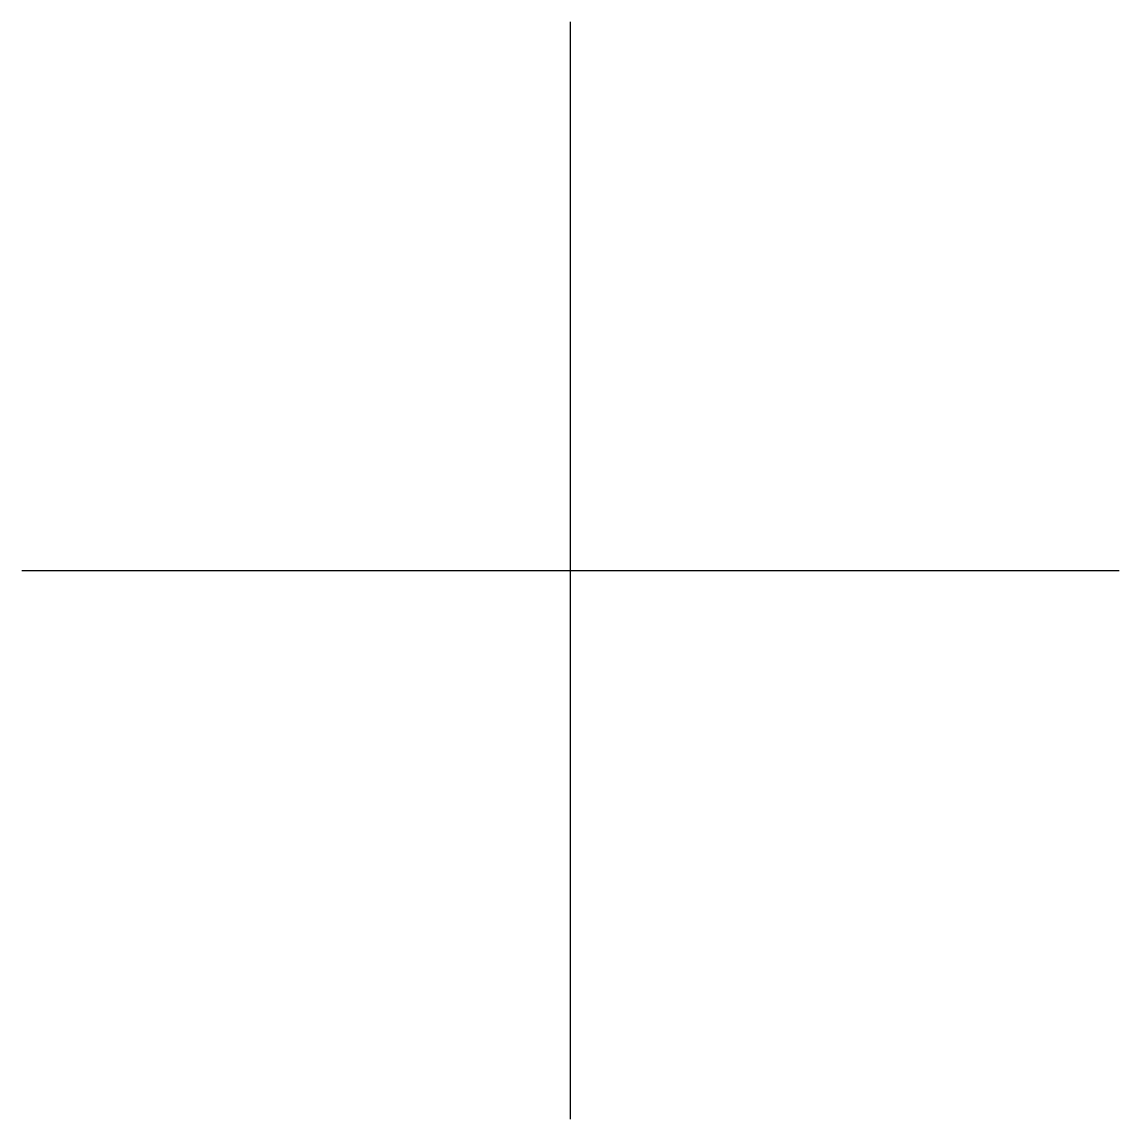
# Model space of a CAD drawing. Header units: millimetres. Extents: x -1.51 to 1.49, y -1.5 to 1.5.
import ezdxf

# ---------------------------------------------------------------- set-up
doc = ezdxf.new("R2010")
doc.units = ezdxf.units.MM

msp = doc.modelspace()

# ---------------------------------------------------------------- linework, layer by layer
at = {"linetype": 'Continuous'}
for p, q in [((-0.0098, -1.4992), (-0.0098, 1.5008)), ((-1.5098, 0.0008), (1.4902, 0.0008))]:
    msp.add_line(p, q, dxfattribs=at)

doc.saveas('drawing.dxf')
